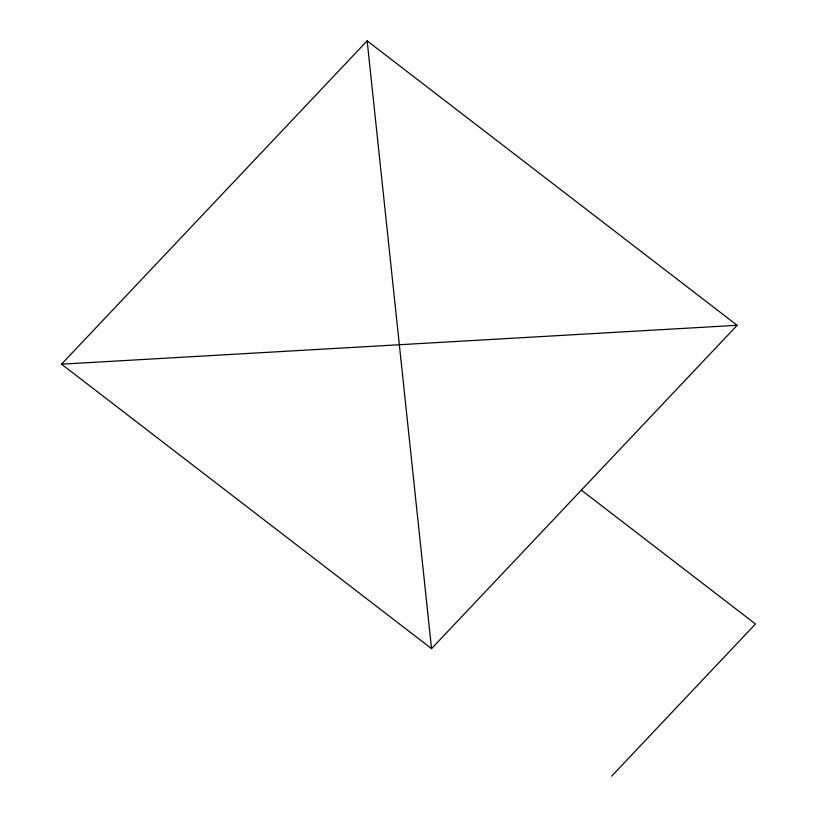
<?xml version="1.0" encoding="UTF-8"?>
<svg xmlns="http://www.w3.org/2000/svg" width="817" height="817" viewBox="0 0 817 817"><rect width="100%" height="100%" fill="white"/><g stroke="black" fill="none" stroke-linecap="round" stroke-linejoin="round"><path stroke-width="1.23" d="M61.52 364.178L367.15 40.85L737.169 325.299L431.539 648.627L61.52 364.178L737.169 325.299M611.657 776.15L755.48 623.994L581.357 490.139M367.15 40.85L431.539 648.627"/></g></svg>
